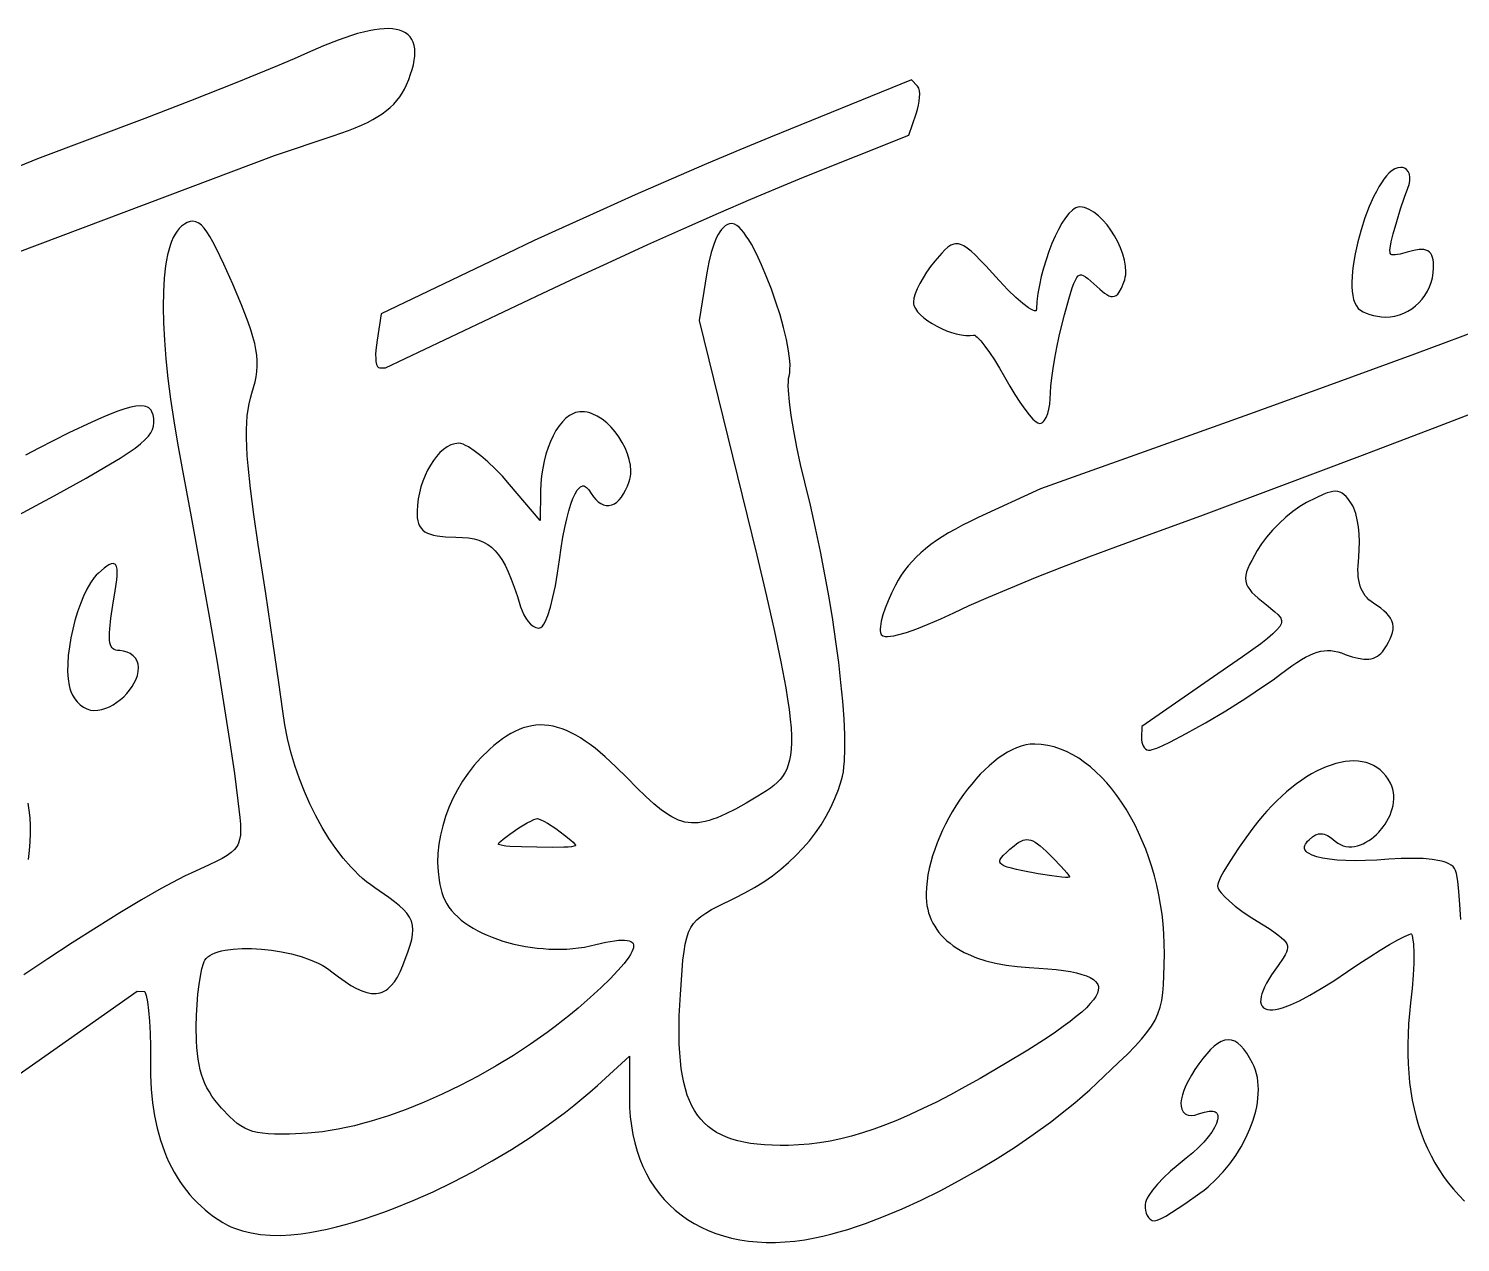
# Model space of a CAD drawing. Extents: x -592 to 638, y 287 to 852.
# Drawn here: x -154.2 to -86.5, y 501 to 558.4 of the extents above; entities that cross this region are included whole.
import ezdxf

# ---------------------------------------------------------------- set-up
doc = ezdxf.new("R2010")
doc.units = 0
doc.layers.add('COUCHE_1', color=18, linetype='CONTINUOUS')

msp = doc.modelspace()

# ---------------------------------------------------------------- linework, layer by layer
at = {"layer": 'COUCHE_1'}
for points in [[(-162.87, 544.73), (-142.614, 552.356), (-139.833, 553.28), (-139.116, 553.534), (-138.794, 553.662), (-138.495, 553.79), (-138.219, 553.92), (-137.964, 554.053), (-137.729, 554.19), (-137.513, 554.33), (-137.315, 554.476), (-137.135, 554.627), (-136.971, 554.784), (-136.824, 554.949), (-136.691, 555.121), (-136.572, 555.301), (-136.466, 555.49), (-136.373, 555.687), (-136.266, 555.946), (-136.176, 556.192), (-136.102, 556.425), (-136.044, 556.645), (-136.003, 556.852), (-135.979, 557.047), (-135.971, 557.23), (-135.98, 557.401), (-136.007, 557.56), (-136.052, 557.706), (-136.116, 557.839), (-136.198, 557.958), (-136.298, 558.062), (-136.415, 558.149), (-136.548, 558.221), (-136.696, 558.276), (-136.859, 558.316), (-137.036, 558.34), (-137.227, 558.35), (-137.432, 558.346), (-137.653, 558.327), (-137.887, 558.295), (-138.137, 558.248), (-138.401, 558.188), (-138.68, 558.114), (-138.975, 558.025), (-139.607, 557.808), (-140.299, 557.534), (-141.05, 557.206), (-141.683, 556.925), (-142.473, 556.588), (-144.399, 555.796), (-146.576, 554.931), (-148.75, 554.097), (-153.815, 552.192), (-155.947, 551.328)], [(-155.006, 508.693), (-153.898, 509.463), (-149.111, 512.834), (-148.757, 512.828), (-148.74, 512.806), (-148.71, 512.738), (-148.678, 512.634), (-148.615, 512.33), (-148.562, 511.924), (-148.521, 511.428), (-148.493, 510.86), (-148.479, 510.231), (-148.482, 509.556), (-148.478, 508.867), (-148.444, 508.202), (-148.379, 507.562), (-148.283, 506.948), (-148.158, 506.361), (-148.083, 506.077), (-148.002, 505.799), (-147.913, 505.529), (-147.816, 505.266), (-147.712, 505.01), (-147.601, 504.76), (-147.482, 504.518), (-147.356, 504.283), (-147.222, 504.055), (-147.081, 503.835), (-146.933, 503.621), (-146.778, 503.416), (-146.615, 503.218), (-146.445, 503.027), (-146.268, 502.844), (-146.084, 502.669), (-145.893, 502.501), (-145.694, 502.342), (-145.489, 502.19), (-145.276, 502.047), (-145.057, 501.911), (-144.83, 501.783), (-144.67, 501.704), (-144.497, 501.631), (-144.315, 501.565), (-144.122, 501.506), (-143.714, 501.41), (-143.276, 501.342), (-142.814, 501.303), (-142.335, 501.294), (-141.845, 501.316), (-141.349, 501.368), (-140.946, 501.43), (-140.535, 501.505), (-140.114, 501.594), (-139.685, 501.697), (-139.249, 501.812), (-138.807, 501.939), (-138.358, 502.078), (-137.904, 502.229), (-137.445, 502.392), (-136.983, 502.565), (-136.05, 502.942), (-135.111, 503.359), (-134.171, 503.812), (-133.237, 504.298), (-132.314, 504.814), (-131.407, 505.358), (-130.524, 505.926), (-129.67, 506.516), (-129.255, 506.818), (-128.849, 507.124), (-128.454, 507.435), (-128.07, 507.748), (-127.697, 508.065), (-127.337, 508.385), (-125.82, 509.761), (-125.825, 507.797), (-125.816, 507.345), (-125.786, 506.905), (-125.736, 506.478), (-125.665, 506.064), (-125.575, 505.664), (-125.465, 505.278), (-125.336, 504.906), (-125.189, 504.549), (-125.023, 504.207), (-124.839, 503.88), (-124.638, 503.569), (-124.42, 503.274), (-124.184, 502.995), (-123.933, 502.732), (-123.665, 502.487), (-123.382, 502.259), (-123.083, 502.048), (-122.77, 501.855), (-122.442, 501.68), (-122.1, 501.523), (-121.745, 501.385), (-121.377, 501.267), (-120.996, 501.167), (-120.603, 501.086), (-120.198, 501.026), (-119.781, 500.985), (-119.353, 500.965), (-118.914, 500.965), (-118.465, 500.985), (-118.006, 501.027), (-117.538, 501.09), (-117.06, 501.174), (-116.685, 501.255), (-116.299, 501.349), (-115.903, 501.456), (-115.499, 501.577), (-115.086, 501.71), (-114.666, 501.856), (-113.807, 502.182), (-112.927, 502.552), (-112.033, 502.961), (-111.131, 503.407), (-110.228, 503.886), (-109.331, 504.395), (-108.444, 504.929), (-107.575, 505.486), (-106.731, 506.062), (-105.917, 506.654), (-105.14, 507.257), (-104.767, 507.563), (-104.406, 507.87), (-104.057, 508.178), (-103.722, 508.487), (-102.694, 509.462), (-102.277, 509.869), (-101.918, 510.236), (-101.612, 510.571), (-101.355, 510.883), (-101.143, 511.181), (-100.97, 511.475), (-100.834, 511.771), (-100.731, 512.078), (-100.655, 512.403), (-100.603, 512.755), (-100.569, 513.142), (-100.549, 513.572), (-100.529, 514.601), (-100.532, 515.077), (-100.552, 515.55), (-100.588, 516.02), (-100.64, 516.486), (-100.707, 516.946), (-100.79, 517.401), (-100.887, 517.848), (-100.998, 518.288), (-101.123, 518.72), (-101.261, 519.143), (-101.411, 519.555), (-101.574, 519.957), (-101.748, 520.347), (-101.934, 520.726), (-102.13, 521.091), (-102.336, 521.442), (-102.553, 521.778), (-102.778, 522.1), (-103.012, 522.405), (-103.255, 522.693), (-103.506, 522.963), (-103.764, 523.215), (-104.03, 523.447), (-104.302, 523.659), (-104.58, 523.85), (-104.864, 524.019), (-105.153, 524.166), (-105.448, 524.288), (-105.746, 524.386), (-106.048, 524.459), (-106.354, 524.505), (-106.663, 524.524), (-106.872, 524.515), (-107.085, 524.483), (-107.3, 524.427), (-107.516, 524.35), (-107.733, 524.254), (-107.951, 524.137), (-108.169, 524.003), (-108.386, 523.852), (-108.601, 523.684), (-108.815, 523.502), (-109.027, 523.305), (-109.235, 523.094), (-109.441, 522.871), (-109.641, 522.636), (-109.837, 522.391), (-110.028, 522.136), (-110.212, 521.871), (-110.39, 521.599), (-110.56, 521.32), (-110.722, 521.035), (-110.876, 520.744), (-111.02, 520.449), (-111.154, 520.151), (-111.277, 519.85), (-111.389, 519.547), (-111.489, 519.243), (-111.576, 518.94), (-111.65, 518.638), (-111.71, 518.337), (-111.754, 518.039), (-111.784, 517.745), (-111.797, 517.455), (-111.794, 517.266), (-111.781, 517.08), (-111.757, 516.899), (-111.722, 516.723), (-111.677, 516.55), (-111.621, 516.383), (-111.555, 516.22), (-111.478, 516.062), (-111.392, 515.909), (-111.295, 515.761), (-111.188, 515.618), (-111.072, 515.481), (-110.946, 515.349), (-110.811, 515.223), (-110.667, 515.103), (-110.514, 514.988), (-110.351, 514.878), (-110.18, 514.775), (-110, 514.677), (-109.811, 514.585), (-109.41, 514.42), (-108.976, 514.278), (-108.509, 514.161), (-108.012, 514.068), (-107.484, 514.002), (-106.928, 513.961), (-106.469, 513.935), (-106.045, 513.903), (-105.654, 513.864), (-105.298, 513.818), (-104.975, 513.765), (-104.687, 513.704), (-104.434, 513.637), (-104.216, 513.562), (-104.035, 513.481), (-103.889, 513.393), (-103.779, 513.301), (-103.702, 513.204), (-103.677, 513.158), (-103.659, 513.108), (-103.647, 513.056), (-103.643, 513.005), (-103.655, 512.882), (-103.698, 512.748), (-103.775, 512.597), (-103.887, 512.432), (-104.035, 512.254), (-104.219, 512.061), (-104.439, 511.856), (-104.695, 511.638), (-104.987, 511.408), (-105.315, 511.164), (-105.679, 510.907), (-106.078, 510.637), (-106.988, 510.055), (-108.042, 509.417), (-109.242, 508.72), (-109.961, 508.317), (-110.65, 507.944), (-111.311, 507.601), (-111.945, 507.288), (-112.556, 507.004), (-113.144, 506.748), (-113.713, 506.519), (-114.264, 506.316), (-114.8, 506.139), (-115.322, 505.986), (-115.833, 505.858), (-116.335, 505.753), (-116.831, 505.67), (-117.322, 505.609), (-117.811, 505.569), (-118.3, 505.549), (-118.698, 505.546), (-119.077, 505.554), (-119.438, 505.573), (-119.782, 505.603), (-120.107, 505.646), (-120.415, 505.7), (-120.706, 505.767), (-120.979, 505.846), (-121.236, 505.939), (-121.477, 506.045), (-121.702, 506.165), (-121.912, 506.298), (-122.107, 506.446), (-122.287, 506.609), (-122.454, 506.788), (-122.607, 506.982), (-122.747, 507.194), (-122.874, 507.422), (-122.988, 507.668), (-123.09, 507.932), (-123.179, 508.216), (-123.257, 508.518), (-123.323, 508.84), (-123.377, 509.181), (-123.419, 509.543), (-123.451, 509.926), (-123.471, 510.33), (-123.481, 510.755), (-123.481, 511.202), (-123.47, 511.67), (-123.419, 512.677), (-123.337, 513.835), (-123.294, 514.306), (-123.246, 514.714), (-123.189, 515.066), (-123.118, 515.367), (-123.031, 515.624), (-122.925, 515.847), (-122.864, 515.946), (-122.797, 516.038), (-122.639, 516.214), (-122.448, 516.378), (-122.219, 516.537), (-121.946, 516.697), (-121.627, 516.866), (-120.833, 517.253), (-120.363, 517.491), (-119.91, 517.746), (-119.478, 518.016), (-119.066, 518.302), (-118.674, 518.603), (-118.302, 518.919), (-117.952, 519.25), (-117.623, 519.595), (-117.316, 519.953), (-117.031, 520.326), (-116.767, 520.711), (-116.527, 521.11), (-116.309, 521.521), (-116.114, 521.944), (-115.943, 522.38), (-115.795, 522.827), (-115.749, 523.009), (-115.711, 523.218), (-115.682, 523.451), (-115.66, 523.71), (-115.638, 524.296), (-115.644, 524.97), (-115.678, 525.724), (-115.737, 526.55), (-115.822, 527.438), (-115.93, 528.382), (-116.061, 529.372), (-116.214, 530.401), (-116.388, 531.459), (-116.582, 532.538), (-116.794, 533.631), (-117.024, 534.728), (-117.27, 535.82), (-117.531, 536.9), (-117.731, 537.738), (-117.907, 538.558), (-118.055, 539.34), (-118.172, 540.062), (-118.256, 540.704), (-118.304, 541.245), (-118.313, 541.469), (-118.312, 541.659), (-118.3, 541.81), (-118.279, 541.926), (-118.249, 542.072), (-118.234, 542.245), (-118.232, 542.438), (-118.243, 542.649), (-118.267, 542.878), (-118.301, 543.122), (-118.401, 543.648), (-118.537, 544.216), (-118.705, 544.812), (-118.898, 545.421), (-119.111, 546.029), (-119.34, 546.621), (-119.578, 547.183), (-119.821, 547.7), (-120.062, 548.157), (-120.182, 548.361), (-120.3, 548.543), (-120.415, 548.705), (-120.529, 548.844), (-120.64, 548.958), (-120.752, 549.046), (-120.866, 549.107), (-120.982, 549.13), (-121.092, 549.119), (-121.195, 549.084), (-121.292, 549.027), (-121.383, 548.952), (-121.469, 548.858), (-121.551, 548.748), (-121.629, 548.622), (-121.703, 548.48), (-121.774, 548.322), (-121.842, 548.148), (-121.966, 547.759), (-122.075, 547.312), (-122.168, 546.812), (-122.53, 544.545), (-120.954, 538.143), (-119.808, 533.448), (-119.352, 531.523), (-118.973, 529.852), (-118.668, 528.413), (-118.436, 527.187), (-118.347, 526.648), (-118.275, 526.153), (-118.222, 525.702), (-118.185, 525.291), (-118.166, 524.919), (-118.163, 524.581), (-118.177, 524.277), (-118.207, 524.003), (-118.253, 523.758), (-118.314, 523.537), (-118.389, 523.338), (-118.48, 523.158), (-118.585, 522.995), (-118.705, 522.843), (-118.841, 522.702), (-118.992, 522.568), (-119.159, 522.439), (-119.341, 522.312), (-119.754, 522.055), (-120.311, 521.73), (-120.815, 521.451), (-121.27, 521.22), (-121.685, 521.038), (-121.877, 520.966), (-122.062, 520.907), (-122.24, 520.86), (-122.411, 520.825), (-122.576, 520.803), (-122.737, 520.793), (-122.894, 520.796), (-123.048, 520.811), (-123.201, 520.839), (-123.353, 520.88), (-123.506, 520.933), (-123.661, 521), (-123.818, 521.081), (-123.979, 521.176), (-124.143, 521.285), (-124.312, 521.407), (-124.669, 521.698), (-125.054, 522.047), (-125.474, 522.455), (-125.935, 522.925), (-126.466, 523.455), (-126.972, 523.922), (-127.455, 524.325), (-127.69, 524.504), (-127.919, 524.666), (-128.145, 524.813), (-128.367, 524.945), (-128.585, 525.06), (-128.801, 525.16), (-129.013, 525.244), (-129.224, 525.313), (-129.432, 525.365), (-129.638, 525.402), (-129.843, 525.423), (-130.046, 525.427), (-130.248, 525.416), (-130.448, 525.389), (-130.648, 525.346), (-130.847, 525.288), (-131.045, 525.213), (-131.242, 525.124), (-131.44, 525.019), (-131.637, 524.9), (-131.836, 524.765), (-132.035, 524.615), (-132.235, 524.451), (-132.438, 524.272), (-132.849, 523.87), (-133.162, 523.522), (-133.452, 523.154), (-133.718, 522.767), (-133.958, 522.366), (-134.173, 521.952), (-134.362, 521.528), (-134.523, 521.097), (-134.656, 520.661), (-134.761, 520.222), (-134.836, 519.785), (-134.882, 519.35), (-134.896, 518.921), (-134.879, 518.499), (-134.83, 518.09), (-134.793, 517.889), (-134.747, 517.692), (-134.693, 517.499), (-134.629, 517.31), (-134.557, 517.137), (-134.467, 516.969), (-134.36, 516.806), (-134.237, 516.648), (-134.099, 516.495), (-133.947, 516.348), (-133.782, 516.206), (-133.604, 516.071), (-133.414, 515.941), (-133.213, 515.818), (-133.002, 515.7), (-132.781, 515.589), (-132.551, 515.485), (-132.313, 515.387), (-132.067, 515.297), (-131.813, 515.213), (-131.291, 515.07), (-130.749, 514.957), (-130.194, 514.877), (-129.913, 514.851), (-129.631, 514.833), (-129.348, 514.824), (-129.066, 514.825), (-128.785, 514.835), (-128.505, 514.856), (-128.228, 514.886), (-127.954, 514.927), (-127.683, 514.979), (-127.42, 515.041), (-126.936, 515.154), (-126.526, 515.225), (-126.35, 515.245), (-126.193, 515.254), (-126.055, 515.253), (-125.937, 515.242), (-125.839, 515.223), (-125.762, 515.196), (-125.706, 515.164), (-125.668, 515.128), (-125.643, 515.088), (-125.63, 515.038), (-125.627, 514.975), (-125.639, 514.897), (-125.668, 514.805), (-125.714, 514.698), (-125.778, 514.579), (-125.86, 514.449), (-126.081, 514.153), (-126.372, 513.814), (-126.736, 513.432), (-127.171, 513.009), (-127.678, 512.545), (-128.256, 512.04), (-128.608, 511.744), (-128.97, 511.453), (-129.341, 511.166), (-129.72, 510.884), (-130.502, 510.334), (-131.309, 509.806), (-132.136, 509.304), (-132.978, 508.829), (-133.83, 508.384), (-134.686, 507.971), (-135.54, 507.593), (-136.388, 507.252), (-137.224, 506.951), (-137.635, 506.816), (-138.041, 506.692), (-138.442, 506.579), (-138.836, 506.478), (-139.224, 506.389), (-139.603, 506.311), (-139.974, 506.246), (-140.336, 506.194), (-140.687, 506.155), (-141.029, 506.129), (-141.904, 506.088), (-142.275, 506.08), (-142.608, 506.083), (-142.907, 506.096), (-143.174, 506.122), (-143.415, 506.161), (-143.633, 506.214), (-143.833, 506.283), (-144.019, 506.367), (-144.197, 506.47), (-144.372, 506.592), (-144.546, 506.735), (-144.724, 506.9), (-145.111, 507.306), (-145.278, 507.498), (-145.431, 507.69), (-145.569, 507.881), (-145.693, 508.074), (-145.804, 508.271), (-145.902, 508.473), (-145.989, 508.682), (-146.064, 508.9), (-146.128, 509.128), (-146.181, 509.369), (-146.225, 509.625), (-146.259, 509.896), (-146.285, 510.185), (-146.301, 510.493), (-146.31, 511.174), (-146.298, 511.698), (-146.271, 512.211), (-146.231, 512.701), (-146.178, 513.153), (-146.117, 513.556), (-146.048, 513.893), (-145.973, 514.153), (-145.937, 514.244), (-145.902, 514.309), (-145.841, 514.387), (-145.763, 514.46), (-145.666, 514.529), (-145.552, 514.592), (-145.421, 514.648), (-145.274, 514.699), (-145.114, 514.743), (-144.941, 514.779), (-144.559, 514.833), (-144.141, 514.859), (-143.694, 514.858), (-143.229, 514.831), (-142.754, 514.778), (-142.278, 514.701), (-141.809, 514.599), (-141.358, 514.474), (-140.931, 514.326), (-140.731, 514.245), (-140.54, 514.158), (-140.361, 514.066), (-140.193, 513.97), (-140.038, 513.869), (-139.896, 513.762), (-139.577, 513.512), (-139.276, 513.295), (-138.994, 513.112), (-138.729, 512.964), (-138.48, 512.85), (-138.245, 512.773), (-138.024, 512.731), (-137.915, 512.725), (-137.81, 512.728), (-137.709, 512.741), (-137.61, 512.764), (-137.514, 512.796), (-137.422, 512.839), (-137.334, 512.891), (-137.247, 512.954), (-137.088, 513.103), (-136.94, 513.288), (-136.802, 513.508), (-136.671, 513.762), (-136.547, 514.051), (-136.289, 514.728), (-136.193, 515.017), (-136.123, 515.279), (-136.08, 515.519), (-136.066, 515.742), (-136.083, 515.952), (-136.136, 516.151), (-136.223, 516.34), (-136.346, 516.522), (-136.505, 516.701), (-136.699, 516.883), (-136.931, 517.072), (-137.202, 517.273), (-137.866, 517.728), (-138.062, 517.865), (-138.254, 518.013), (-138.445, 518.173), (-138.633, 518.343), (-138.82, 518.525), (-139.003, 518.716), (-139.363, 519.131), (-139.711, 519.581), (-140.044, 520.066), (-140.361, 520.582), (-140.661, 521.125), (-140.941, 521.692), (-141.2, 522.281), (-141.436, 522.887), (-141.648, 523.509), (-141.834, 524.142), (-141.993, 524.784), (-142.122, 525.431), (-142.221, 526.082), (-142.406, 527.442), (-142.686, 529.38), (-143.024, 531.638), (-143.381, 533.956), (-143.593, 535.38), (-143.754, 536.614), (-143.863, 537.68), (-143.899, 538.155), (-143.923, 538.594), (-143.934, 539.001), (-143.934, 539.376), (-143.921, 539.724), (-143.897, 540.045), (-143.86, 540.342), (-143.813, 540.618), (-143.754, 540.875), (-143.683, 541.118), (-143.601, 541.385), (-143.533, 541.644), (-143.482, 541.895), (-143.446, 542.144), (-143.429, 542.394), (-143.43, 542.648), (-143.45, 542.909), (-143.489, 543.183), (-143.549, 543.471), (-143.63, 543.779), (-143.731, 544.11), (-143.855, 544.47), (-144.172, 545.285), (-144.585, 546.261), (-145.011, 547.222), (-145.368, 547.972), (-145.525, 548.274), (-145.671, 548.53), (-145.809, 548.744), (-145.939, 548.917), (-146.068, 549.053), (-146.197, 549.152), (-146.33, 549.216), (-146.468, 549.24), (-146.605, 549.225), (-146.739, 549.177), (-146.87, 549.102), (-147.005, 549.004), (-147.116, 548.9), (-147.219, 548.776), (-147.314, 548.633), (-147.4, 548.472), (-147.478, 548.293), (-147.549, 548.096), (-147.613, 547.881), (-147.67, 547.649), (-147.719, 547.401), (-147.762, 547.134), (-147.827, 546.554), (-147.865, 545.909), (-147.875, 545.203), (-147.859, 544.437), (-147.816, 543.615), (-147.747, 542.739), (-147.65, 541.811), (-147.527, 540.835), (-147.378, 539.812), (-147.201, 538.745), (-146.998, 537.638), (-146.549, 535.261), (-146.119, 532.917), (-145.716, 530.647), (-145.346, 528.492), (-145.017, 526.493), (-144.735, 524.692), (-144.507, 523.13), (-144.341, 521.848), (-144.252, 521.06), (-144.227, 520.74), (-144.217, 520.462), (-144.227, 520.223), (-144.259, 520.018), (-144.315, 519.838), (-144.352, 519.759), (-144.395, 519.685), (-144.509, 519.538), (-144.658, 519.398), (-144.849, 519.26), (-145.086, 519.118), (-145.371, 518.969), (-145.707, 518.807), (-146.547, 518.428), (-146.836, 518.293), (-147.172, 518.123), (-147.965, 517.694), (-148.895, 517.161), (-149.93, 516.542), (-151.036, 515.858), (-152.183, 515.128), (-153.337, 514.371), (-154.466, 513.609)], [(-85.068, 544.308), (-88.698, 542.967), (-92.672, 541.514), (-96.507, 540.122), (-99.724, 538.968), (-106.39, 536.597), (-109.33, 535.236), (-109.713, 535.054), (-110.074, 534.873), (-110.413, 534.692), (-110.733, 534.51), (-111.032, 534.327), (-111.313, 534.142), (-111.576, 533.954), (-111.821, 533.763), (-112.05, 533.567), (-112.263, 533.368), (-112.46, 533.162), (-112.644, 532.951), (-112.813, 532.734), (-112.969, 532.51), (-113.113, 532.278), (-113.246, 532.038), (-113.43, 531.665), (-113.592, 531.299), (-113.728, 530.951), (-113.837, 530.627), (-113.916, 530.337), (-113.96, 530.09), (-113.969, 529.98), (-113.968, 529.883), (-113.954, 529.795), (-113.92, 529.709), (-113.842, 529.643), (-113.738, 529.614), (-113.62, 529.609), (-113.484, 529.621), (-113.326, 529.647), (-113.146, 529.687), (-112.73, 529.807), (-112.242, 529.975), (-111.697, 530.189), (-111.108, 530.442), (-110.489, 530.731), (-109.757, 531.071), (-108.844, 531.471), (-107.785, 531.916), (-106.617, 532.392), (-105.376, 532.884), (-104.099, 533.377), (-102.823, 533.857), (-101.584, 534.31), (-98.676, 535.369), (-95.094, 536.699), (-91.291, 538.13), (-87.723, 539.493), (-79.727, 542.572)], [(-154.933, 535.232), (-153.026, 536.265), (-151.52, 537.1), (-150.369, 537.767), (-149.911, 538.047), (-149.526, 538.297), (-149.205, 538.521), (-148.944, 538.723), (-148.736, 538.907), (-148.575, 539.079), (-148.457, 539.243), (-148.378, 539.403), (-148.333, 539.561), (-148.318, 539.717), (-148.324, 539.915), (-148.352, 540.089), (-148.406, 540.237), (-148.448, 540.306), (-148.498, 540.365), (-148.556, 540.415), (-148.623, 540.456), (-148.698, 540.486), (-148.781, 540.508), (-148.96, 540.523), (-149.17, 540.504), (-149.413, 540.455), (-149.693, 540.375), (-150.014, 540.264), (-150.378, 540.122), (-150.789, 539.948), (-151.25, 539.742), (-152.33, 539.233), (-153.075, 538.867), (-153.762, 538.518), (-154.394, 538.185)], [(-86.517, 516.235), (-86.552, 516.937), (-86.599, 517.547), (-86.656, 518.044), (-86.723, 518.411), (-86.763, 518.546), (-86.809, 518.647), (-86.877, 518.731), (-86.966, 518.802), (-87.073, 518.864), (-87.198, 518.918), (-87.34, 518.965), (-87.501, 519.006), (-87.867, 519.068), (-88.299, 519.107), (-88.788, 519.121), (-89.33, 519.111), (-89.918, 519.075), (-90.485, 519.037), (-91.014, 519.015), (-91.505, 519.009), (-91.955, 519.018), (-92.363, 519.042), (-92.727, 519.08), (-93.047, 519.132), (-93.318, 519.197), (-93.539, 519.273), (-93.71, 519.36), (-93.772, 519.403), (-93.822, 519.448), (-93.859, 519.493), (-93.884, 519.537), (-93.898, 519.58), (-93.903, 519.625), (-93.899, 519.674), (-93.883, 519.729), (-93.854, 519.79), (-93.812, 519.856), (-93.755, 519.928), (-93.683, 520.003), (-93.528, 520.136), (-93.382, 520.227), (-93.316, 520.255), (-93.249, 520.275), (-93.183, 520.285), (-93.116, 520.286), (-93.048, 520.278), (-92.976, 520.261), (-92.9, 520.233), (-92.822, 520.196), (-92.645, 520.086), (-92.446, 519.929), (-92.332, 519.843), (-92.207, 519.772), (-92.077, 519.72), (-91.944, 519.687), (-91.808, 519.67), (-91.671, 519.67), (-91.534, 519.686), (-91.397, 519.715), (-91.261, 519.758), (-91.127, 519.814), (-90.995, 519.881), (-90.866, 519.959), (-90.741, 520.047), (-90.619, 520.144), (-90.502, 520.25), (-90.389, 520.364), (-90.184, 520.609), (-90.09, 520.743), (-90.005, 520.881), (-89.928, 521.023), (-89.86, 521.169), (-89.801, 521.318), (-89.754, 521.47), (-89.717, 521.623), (-89.692, 521.777), (-89.681, 521.932), (-89.682, 522.086), (-89.698, 522.239), (-89.73, 522.39), (-89.778, 522.539), (-89.842, 522.682), (-89.946, 522.864), (-90.063, 523.029), (-90.192, 523.175), (-90.332, 523.305), (-90.483, 523.417), (-90.644, 523.511), (-90.814, 523.588), (-90.992, 523.647), (-91.179, 523.689), (-91.372, 523.715), (-91.571, 523.724), (-91.776, 523.717), (-91.987, 523.694), (-92.202, 523.655), (-92.421, 523.601), (-92.644, 523.532), (-92.871, 523.448), (-93.1, 523.35), (-93.332, 523.237), (-93.566, 523.11), (-93.801, 522.969), (-94.037, 522.815), (-94.274, 522.646), (-94.51, 522.464), (-94.747, 522.269), (-94.982, 522.061), (-95.216, 521.84), (-95.447, 521.606), (-95.677, 521.359), (-95.903, 521.1), (-96.126, 520.829), (-96.345, 520.546), (-96.677, 520.094), (-96.986, 519.654), (-97.267, 519.237), (-97.513, 518.853), (-97.717, 518.512), (-97.873, 518.225), (-97.974, 518.001), (-98.004, 517.908), (-98.017, 517.826), (-98.004, 517.744), (-97.969, 517.663), (-97.918, 517.58), (-97.851, 517.492), (-97.677, 517.302), (-97.449, 517.091), (-97.175, 516.864), (-96.861, 516.628), (-96.515, 516.388), (-96.146, 516.152), (-95.577, 515.797), (-95.35, 515.646), (-95.159, 515.51), (-95.004, 515.386), (-94.884, 515.273), (-94.797, 515.17), (-94.741, 515.075), (-94.712, 514.985), (-94.705, 514.895), (-94.72, 514.795), (-94.759, 514.682), (-94.822, 514.554), (-94.908, 514.409), (-95.152, 514.057), (-95.461, 513.608), (-95.697, 513.213), (-95.789, 513.035), (-95.862, 512.871), (-95.918, 512.72), (-95.956, 512.582), (-95.976, 512.454), (-95.977, 512.337), (-95.957, 512.229), (-95.912, 512.134), (-95.843, 512.056), (-95.754, 512.001), (-95.651, 511.967), (-95.535, 511.952), (-95.408, 511.955), (-95.268, 511.973), (-95.115, 512.006), (-94.947, 512.054), (-94.573, 512.194), (-94.141, 512.392), (-93.654, 512.648), (-93.112, 512.963), (-92.517, 513.337), (-91.87, 513.769), (-91.331, 514.132), (-90.812, 514.47), (-90.324, 514.776), (-89.88, 515.042), (-89.493, 515.261), (-89.177, 515.425), (-88.946, 515.526), (-88.874, 515.549), (-88.854, 515.552), (-88.842, 515.536), (-88.817, 515.471), (-88.792, 515.369), (-88.753, 515.067), (-88.736, 514.661), (-88.74, 514.166), (-88.766, 513.598), (-88.814, 512.97), (-88.885, 512.296), (-88.939, 511.79), (-88.98, 511.293), (-89.006, 510.807), (-89.019, 510.33), (-89.018, 509.864), (-89.003, 509.408), (-88.974, 508.962), (-88.931, 508.526), (-88.874, 508.1), (-88.804, 507.684), (-88.719, 507.278), (-88.621, 506.882), (-88.508, 506.497), (-88.381, 506.121), (-88.241, 505.756), (-88.086, 505.4), (-87.917, 505.055), (-87.735, 504.72), (-87.538, 504.394), (-87.327, 504.079), (-87.102, 503.774), (-86.863, 503.48), (-86.61, 503.195), (-86.343, 502.92)], [(-154.247, 519.069), (-154.197, 519.493), (-154.164, 519.902), (-154.15, 520.297), (-154.152, 520.678), (-154.172, 521.044), (-154.208, 521.394), (-154.26, 521.729)]]:
    msp.add_lwpolyline(points, dxfattribs=at)
for points in [[(-137.565, 544.863), (-137.762, 543.622), (-137.795, 543.38), (-137.817, 543.152), (-137.828, 542.945), (-137.827, 542.762), (-137.814, 542.606), (-137.788, 542.477), (-137.74, 542.378), (-137.688, 542.331), (-137.63, 542.314), (-137.356, 542.31), (-129.928, 545.838), (-128.34, 546.585), (-126.664, 547.359), (-124.95, 548.139), (-123.249, 548.901), (-121.612, 549.622), (-120.089, 550.282), (-118.731, 550.856), (-117.589, 551.323), (-112.61, 553.308), (-112.269, 554.321), (-112.208, 554.525), (-112.16, 554.727), (-112.125, 554.921), (-112.106, 555.102), (-112.101, 555.267), (-112.113, 555.412), (-112.145, 555.537), (-112.2, 555.629), (-112.495, 555.934), (-119.161, 553.219), (-120.608, 552.621), (-122.19, 551.951), (-123.855, 551.234), (-125.552, 550.49), (-127.231, 549.743), (-128.84, 549.015), (-130.328, 548.328), (-131.643, 547.707)], [(-89.491, 551.774), (-89.629, 551.721), (-89.762, 551.639), (-89.892, 551.529), (-90.019, 551.396), (-90.144, 551.241), (-90.266, 551.065), (-90.387, 550.87), (-90.505, 550.658), (-90.621, 550.429), (-90.84, 549.935), (-91.043, 549.4), (-91.225, 548.839), (-91.381, 548.266), (-91.507, 547.696), (-91.599, 547.144), (-91.631, 546.878), (-91.652, 546.622), (-91.663, 546.378), (-91.662, 546.146), (-91.648, 545.93), (-91.622, 545.729), (-91.582, 545.546), (-91.526, 545.382), (-91.452, 545.238), (-91.359, 545.118), (-91.257, 545.033), (-91.13, 544.958), (-90.982, 544.892), (-90.817, 544.835), (-90.64, 544.787), (-90.454, 544.75), (-90.265, 544.725), (-90.075, 544.715), (-89.851, 544.724), (-89.631, 544.757), (-89.417, 544.813), (-89.211, 544.891), (-89.015, 544.99), (-88.828, 545.107), (-88.653, 545.242), (-88.491, 545.393), (-88.343, 545.559), (-88.211, 545.739), (-88.094, 545.932), (-87.995, 546.136), (-87.915, 546.35), (-87.855, 546.572), (-87.817, 546.802), (-87.801, 547.038), (-87.81, 547.308), (-87.826, 547.426), (-87.851, 547.532), (-87.887, 547.628), (-87.936, 547.712), (-87.999, 547.783), (-88.075, 547.839), (-88.163, 547.878), (-88.26, 547.901), (-88.365, 547.911), (-88.482, 547.907), (-88.74, 547.866), (-89.048, 547.785), (-89.381, 547.694), (-89.512, 547.666), (-89.621, 547.651), (-89.706, 547.648), (-89.767, 547.657), (-89.805, 547.672), (-89.828, 547.693), (-89.847, 547.727), (-89.86, 547.783), (-89.864, 547.865), (-89.856, 547.972), (-89.803, 548.264), (-89.707, 548.65), (-89.542, 549.229), (-89.357, 549.83), (-89.174, 550.379), (-89.015, 550.809), (-88.956, 550.986), (-88.924, 551.158), (-88.92, 551.319), (-88.944, 551.466), (-88.999, 551.595), (-89.085, 551.695), (-89.144, 551.737), (-89.207, 551.766), (-89.276, 551.784), (-89.352, 551.791)], [(-112.091, 546.306), (-112.215, 546.053), (-112.311, 545.818), (-112.374, 545.606), (-112.399, 545.424), (-112.393, 545.343), (-112.374, 545.261), (-112.306, 545.111), (-112.2, 544.962), (-112.064, 544.815), (-111.902, 544.672), (-111.717, 544.535), (-111.514, 544.403), (-111.297, 544.28), (-111.07, 544.167), (-110.837, 544.068), (-110.602, 543.983), (-110.369, 543.915), (-110.142, 543.867), (-109.924, 543.84), (-109.719, 543.839), (-109.549, 543.864), (-109.53, 543.864), (-109.5, 543.851), (-109.447, 543.816), (-109.381, 543.76), (-109.213, 543.586), (-109.017, 543.345), (-108.8, 543.044), (-108.567, 542.695), (-108.327, 542.304), (-108.085, 541.88), (-107.841, 541.45), (-107.597, 541.048), (-107.36, 540.683), (-107.135, 540.362), (-106.93, 540.096), (-106.748, 539.89), (-106.593, 539.753), (-106.516, 539.707), (-106.436, 539.687), (-106.36, 539.698), (-106.295, 539.73), (-106.241, 539.776), (-106.192, 539.834), (-106.114, 539.972), (-106.048, 540.149), (-105.994, 540.357), (-105.952, 540.593), (-105.924, 540.853), (-105.911, 541.127), (-105.894, 541.445), (-105.853, 541.833), (-105.791, 542.278), (-105.71, 542.766), (-105.613, 543.28), (-105.504, 543.805), (-105.384, 544.325), (-105.256, 544.825), (-105.054, 545.553), (-104.885, 546.097), (-104.809, 546.301), (-104.737, 546.462), (-104.668, 546.581), (-104.605, 546.659), (-104.55, 546.699), (-104.5, 546.714), (-104.442, 546.709), (-104.364, 546.681), (-104.267, 546.623), (-104.154, 546.538), (-103.871, 546.287), (-103.589, 546.03), (-103.359, 545.844), (-103.257, 545.775), (-103.162, 545.724), (-103.069, 545.692), (-102.976, 545.681), (-102.885, 545.698), (-102.803, 545.74), (-102.732, 545.803), (-102.67, 545.883), (-102.559, 546.085), (-102.441, 546.359), (-102.403, 546.471), (-102.376, 546.592), (-102.36, 546.717), (-102.354, 546.848), (-102.369, 547.117), (-102.419, 547.4), (-102.499, 547.689), (-102.605, 547.981), (-102.736, 548.27), (-102.888, 548.551), (-103.057, 548.82), (-103.242, 549.072), (-103.439, 549.301), (-103.646, 549.502), (-103.858, 549.67), (-103.969, 549.741), (-104.08, 549.801), (-104.191, 549.85), (-104.304, 549.887), (-104.417, 549.91), (-104.533, 549.92), (-104.621, 549.91), (-104.709, 549.88), (-104.795, 549.834), (-104.881, 549.771), (-105.044, 549.611), (-105.208, 549.401), (-105.371, 549.149), (-105.533, 548.858), (-105.691, 548.535), (-105.844, 548.184), (-105.988, 547.813), (-106.122, 547.425), (-106.243, 547.027), (-106.35, 546.625), (-106.439, 546.225), (-106.508, 545.831), (-106.556, 545.449), (-106.578, 545.093), (-106.586, 545.035), (-106.596, 545.014), (-106.603, 545.009), (-106.624, 545.005), (-106.674, 545.012), (-106.75, 545.039), (-106.846, 545.087), (-106.958, 545.157), (-107.23, 545.361), (-107.554, 545.645), (-107.925, 546.007), (-108.339, 546.444), (-108.973, 547.131), (-109.235, 547.405), (-109.465, 547.636), (-109.669, 547.825), (-109.852, 547.973), (-110.02, 548.082), (-110.177, 548.15), (-110.258, 548.171), (-110.336, 548.18), (-110.413, 548.177), (-110.492, 548.163), (-110.633, 548.108), (-110.771, 548.015), (-110.909, 547.893), (-111.054, 547.741), (-111.384, 547.355), (-111.584, 547.102), (-111.771, 546.837), (-111.942, 546.57)], [(-135.596, 536.958), (-135.687, 536.683), (-135.762, 536.401), (-135.819, 536.114), (-135.856, 535.824), (-135.872, 535.534), (-135.87, 535.369), (-135.859, 535.218), (-135.836, 535.079), (-135.8, 534.951), (-135.749, 534.835), (-135.682, 534.731), (-135.597, 534.639), (-135.495, 534.562), (-135.376, 534.498), (-135.242, 534.445), (-135.09, 534.403), (-134.918, 534.37), (-134.519, 534.327), (-134.029, 534.308), (-133.717, 534.296), (-133.434, 534.268), (-133.176, 534.223), (-132.941, 534.158), (-132.727, 534.073), (-132.529, 533.964), (-132.346, 533.83), (-132.174, 533.667), (-132.012, 533.472), (-131.856, 533.244), (-131.706, 532.978), (-131.559, 532.673), (-131.415, 532.326), (-131.27, 531.936), (-131.123, 531.5), (-130.972, 531.014), (-130.903, 530.821), (-130.819, 530.637), (-130.722, 530.47), (-130.616, 530.322), (-130.501, 530.197), (-130.381, 530.099), (-130.257, 530.033), (-130.187, 530.013), (-130.108, 530.004), (-130.017, 530.032), (-129.939, 530.101), (-129.873, 530.193), (-129.809, 530.309), (-129.687, 530.609), (-129.564, 531), (-129.443, 531.471), (-129.329, 532.01), (-129.224, 532.604), (-129.131, 533.24), (-129.054, 533.795), (-128.972, 534.303), (-128.885, 534.765), (-128.794, 535.181), (-128.699, 535.549), (-128.6, 535.869), (-128.499, 536.14), (-128.396, 536.361), (-128.294, 536.529), (-128.193, 536.647), (-128.148, 536.683), (-128.105, 536.708), (-128.065, 536.723), (-128.028, 536.728), (-127.99, 536.726), (-127.95, 536.714), (-127.905, 536.691), (-127.857, 536.657), (-127.805, 536.608), (-127.751, 536.547), (-127.633, 536.374), (-127.531, 536.22), (-127.421, 536.085), (-127.305, 535.976), (-127.183, 535.892), (-127.057, 535.834), (-126.926, 535.804), (-126.794, 535.804), (-126.664, 535.832), (-126.539, 535.888), (-126.42, 535.968), (-126.307, 536.073), (-126.2, 536.201), (-126.1, 536.35), (-126.007, 536.522), (-125.92, 536.716), (-125.84, 536.932), (-125.805, 537.053), (-125.781, 537.179), (-125.767, 537.308), (-125.763, 537.441), (-125.782, 537.707), (-125.835, 537.98), (-125.918, 538.254), (-126.028, 538.525), (-126.164, 538.789), (-126.321, 539.043), (-126.497, 539.284), (-126.691, 539.506), (-126.899, 539.707), (-127.119, 539.882), (-127.349, 540.028), (-127.585, 540.138), (-127.707, 540.18), (-127.83, 540.211), (-127.953, 540.231), (-128.076, 540.239), (-128.176, 540.235), (-128.276, 540.22), (-128.373, 540.194), (-128.471, 540.158), (-128.655, 540.06), (-128.831, 539.926), (-128.998, 539.76), (-129.155, 539.566), (-129.302, 539.344), (-129.438, 539.098), (-129.563, 538.829), (-129.675, 538.539), (-129.773, 538.23), (-129.857, 537.905), (-129.926, 537.565), (-129.978, 537.213), (-130.013, 536.85), (-130.028, 536.48), (-130.051, 535.102), (-131.493, 536.799), (-131.834, 537.184), (-132.181, 537.543), (-132.525, 537.87), (-132.856, 538.156), (-133.166, 538.394), (-133.444, 538.576), (-133.572, 538.645), (-133.69, 538.697), (-133.799, 538.732), (-133.898, 538.745), (-133.994, 538.741), (-134.089, 538.726), (-134.27, 538.67), (-134.448, 538.577), (-134.621, 538.454), (-134.788, 538.303), (-134.947, 538.127), (-135.098, 537.928), (-135.24, 537.709), (-135.371, 537.473), (-135.491, 537.222)], [(-101.601, 525.359), (-101.61, 524.822), (-101.606, 524.717), (-101.592, 524.615), (-101.567, 524.521), (-101.532, 524.436), (-101.487, 524.361), (-101.43, 524.298), (-101.357, 524.252), (-101.275, 524.235), (-101.192, 524.242), (-101.102, 524.263), (-100.883, 524.338), (-100.607, 524.455), (-100.278, 524.611), (-99.494, 525.019), (-98.591, 525.527), (-97.63, 526.098), (-96.675, 526.697), (-95.789, 527.287), (-95.391, 527.568), (-95.034, 527.832), (-94.507, 528.22), (-94.273, 528.379), (-94.053, 528.518), (-93.849, 528.636), (-93.656, 528.734), (-93.475, 528.812), (-93.302, 528.872), (-93.136, 528.914), (-92.975, 528.939), (-92.817, 528.948), (-92.658, 528.941), (-92.497, 528.92), (-92.331, 528.883), (-92.158, 528.832), (-91.974, 528.766), (-91.654, 528.653), (-91.362, 528.578), (-91.1, 528.541), (-90.976, 528.537), (-90.859, 528.544), (-90.748, 528.561), (-90.643, 528.59), (-90.544, 528.629), (-90.452, 528.679), (-90.366, 528.74), (-90.287, 528.812), (-90.215, 528.893), (-90.15, 528.983), (-90.032, 529.168), (-89.933, 529.34), (-89.851, 529.502), (-89.788, 529.655), (-89.743, 529.803), (-89.718, 529.945), (-89.714, 530.083), (-89.733, 530.217), (-89.774, 530.346), (-89.837, 530.47), (-89.921, 530.591), (-90.025, 530.708), (-90.149, 530.824), (-90.294, 530.942), (-90.641, 531.184), (-90.754, 531.264), (-90.855, 531.348), (-90.946, 531.437), (-91.028, 531.534), (-91.101, 531.637), (-91.165, 531.748), (-91.221, 531.866), (-91.268, 531.993), (-91.307, 532.129), (-91.337, 532.275), (-91.359, 532.43), (-91.372, 532.595), (-91.377, 532.77), (-91.373, 532.955), (-91.34, 533.363), (-91.311, 533.716), (-91.304, 534.081), (-91.32, 534.443), (-91.355, 534.794), (-91.409, 535.123), (-91.481, 535.421), (-91.57, 535.678), (-91.623, 535.791), (-91.679, 535.89), (-91.849, 536.131), (-91.934, 536.231), (-92.021, 536.315), (-92.115, 536.382), (-92.216, 536.433), (-92.325, 536.463), (-92.441, 536.474), (-92.564, 536.466), (-92.696, 536.44), (-92.838, 536.398), (-92.995, 536.339), (-93.356, 536.173), (-93.802, 535.943), (-94.121, 535.752), (-94.451, 535.516), (-94.782, 535.245), (-95.106, 534.947), (-95.413, 534.633), (-95.694, 534.309), (-95.94, 533.986), (-96.141, 533.672), (-96.4, 533.207), (-96.5, 533.009), (-96.58, 532.83), (-96.64, 532.665), (-96.679, 532.51), (-96.694, 532.363), (-96.683, 532.221), (-96.646, 532.085), (-96.584, 531.954), (-96.496, 531.826), (-96.386, 531.698), (-96.252, 531.566), (-96.093, 531.426), (-95.703, 531.11), (-95.302, 530.783), (-95.159, 530.648), (-95.057, 530.524), (-95.025, 530.47), (-95.002, 530.417), (-94.989, 530.367), (-94.986, 530.318), (-94.991, 530.266), (-95.007, 530.209), (-95.035, 530.147), (-95.076, 530.079), (-95.205, 529.919), (-95.394, 529.733), (-95.649, 529.517), (-95.972, 529.267), (-96.835, 528.648), (-98.005, 527.838)], [(-152.312, 529.125), (-152.361, 528.718), (-152.389, 528.325), (-152.393, 527.952), (-152.372, 527.605), (-152.324, 527.291), (-152.288, 527.146), (-152.245, 527.01), (-152.165, 526.833), (-152.061, 526.667), (-151.936, 526.516), (-151.796, 526.384), (-151.644, 526.274), (-151.483, 526.189), (-151.316, 526.133), (-151.15, 526.111), (-150.963, 526.122), (-150.778, 526.157), (-150.593, 526.214), (-150.411, 526.291), (-150.233, 526.386), (-150.061, 526.498), (-149.896, 526.624), (-149.74, 526.763), (-149.595, 526.913), (-149.463, 527.072), (-149.345, 527.239), (-149.243, 527.413), (-149.159, 527.591), (-149.095, 527.772), (-149.054, 527.955), (-149.037, 528.14), (-149.053, 528.299), (-149.105, 528.45), (-149.188, 528.586), (-149.298, 528.704), (-149.43, 528.801), (-149.581, 528.875), (-149.747, 528.923), (-149.919, 528.941), (-150.028, 528.948), (-150.116, 528.964), (-150.187, 528.99), (-150.245, 529.025), (-150.294, 529.071), (-150.335, 529.133), (-150.369, 529.215), (-150.395, 529.318), (-150.413, 529.446), (-150.42, 529.599), (-150.417, 529.777), (-150.405, 529.98), (-150.349, 530.473), (-150.256, 531.084), (-150.145, 531.774), (-150.075, 532.294), (-150.056, 532.497), (-150.05, 532.664), (-150.056, 532.8), (-150.081, 532.913), (-150.137, 533.008), (-150.236, 533.058), (-150.343, 533.048), (-150.443, 533.004), (-150.547, 532.936), (-150.663, 532.846), (-150.941, 532.601), (-151.037, 532.505), (-151.133, 532.394), (-151.313, 532.141), (-151.484, 531.845), (-151.645, 531.514), (-151.793, 531.153), (-151.928, 530.769), (-152.049, 530.368), (-152.155, 529.956), (-152.243, 529.54)], [(-128.379, 519.731), (-128.392, 519.72), (-128.456, 519.696), (-128.569, 519.673), (-128.728, 519.656), (-128.931, 519.644), (-129.474, 519.637), (-130.204, 519.645), (-130.934, 519.661), (-131.476, 519.686), (-131.679, 519.704), (-131.837, 519.727), (-131.95, 519.753), (-132.013, 519.78), (-132.025, 519.791), (-132.019, 519.808), (-131.98, 519.863), (-131.904, 519.939), (-131.795, 520.032), (-131.49, 520.264), (-131.064, 520.556), (-130.668, 520.794), (-130.497, 520.883), (-130.352, 520.95), (-130.242, 520.989), (-130.182, 520.999), (-130.122, 520.987), (-130.014, 520.944), (-129.87, 520.873), (-129.703, 520.778), (-129.314, 520.527), (-128.899, 520.221), (-128.601, 519.979), (-128.495, 519.883), (-128.422, 519.804), (-128.384, 519.749)], [(-106.642, 519.887), (-106.527, 519.813), (-106.402, 519.719), (-106.119, 519.468), (-105.787, 519.135), (-105.404, 518.73), (-105.142, 518.432), (-105.064, 518.326), (-105.023, 518.251), (-105.017, 518.229), (-105.023, 518.226), (-105.091, 518.214), (-105.212, 518.213), (-105.38, 518.226), (-105.851, 518.29), (-106.501, 518.396), (-107.226, 518.526), (-107.518, 518.588), (-107.763, 518.649), (-107.963, 518.711), (-108.117, 518.774), (-108.224, 518.836), (-108.288, 518.896), (-108.302, 518.917), (-108.311, 518.94), (-108.315, 518.964), (-108.314, 518.987), (-108.288, 519.064), (-108.229, 519.159), (-108.133, 519.273), (-107.999, 519.405), (-107.831, 519.554), (-107.63, 519.719), (-107.515, 519.807), (-107.408, 519.879), (-107.307, 519.934), (-107.212, 519.973), (-107.121, 519.997), (-107.032, 520.006), (-106.943, 520.001), (-106.849, 519.98), (-106.75, 519.943)], [(-97.678, 510.517), (-97.842, 510.457), (-98.007, 510.363), (-98.173, 510.236), (-98.344, 510.076), (-98.522, 509.884), (-98.707, 509.66), (-98.9, 509.402), (-99.088, 509.131), (-99.252, 508.869), (-99.393, 508.618), (-99.511, 508.378), (-99.605, 508.152), (-99.676, 507.94), (-99.722, 507.744), (-99.744, 507.565), (-99.74, 507.402), (-99.708, 507.257), (-99.644, 507.136), (-99.596, 507.081), (-99.541, 507.038), (-99.479, 507.004), (-99.408, 506.98), (-99.261, 506.963), (-99.093, 506.983), (-98.91, 507.036), (-98.636, 507.121), (-98.413, 507.161), (-98.324, 507.165), (-98.246, 507.16), (-98.181, 507.148), (-98.128, 507.129), (-98.087, 507.105), (-98.055, 507.077), (-98.031, 507.044), (-98.013, 507.005), (-98.001, 506.957), (-97.997, 506.9), (-98, 506.833), (-98.013, 506.761), (-98.067, 506.588), (-98.16, 506.393), (-98.291, 506.178), (-98.46, 505.948), (-98.667, 505.706), (-98.91, 505.457), (-99.188, 505.202), (-99.504, 504.945), (-99.885, 504.638), (-100.243, 504.323), (-100.568, 504.011), (-100.853, 503.71), (-101.091, 503.428), (-101.272, 503.174), (-101.341, 503.057), (-101.393, 502.948), (-101.428, 502.846), (-101.442, 502.753), (-101.436, 502.605), (-101.416, 502.47), (-101.383, 502.345), (-101.337, 502.233), (-101.277, 502.136), (-101.203, 502.056), (-101.112, 502), (-101.004, 501.977), (-100.867, 502.01), (-100.688, 502.09), (-100.462, 502.211), (-100.193, 502.37), (-99.559, 502.781), (-98.849, 503.284), (-98.65, 503.436), (-98.456, 503.596), (-98.09, 503.935), (-97.749, 504.297), (-97.435, 504.678), (-97.15, 505.076), (-96.895, 505.485), (-96.672, 505.903), (-96.482, 506.325), (-96.327, 506.749), (-96.209, 507.169), (-96.164, 507.378), (-96.128, 507.585), (-96.103, 507.789), (-96.088, 507.99), (-96.083, 508.188), (-96.089, 508.382), (-96.106, 508.572), (-96.133, 508.758), (-96.173, 508.938), (-96.224, 509.113), (-96.287, 509.281), (-96.361, 509.442), (-96.498, 509.694), (-96.634, 509.913), (-96.77, 510.1), (-96.908, 510.256), (-97.05, 510.38), (-97.198, 510.47), (-97.354, 510.524), (-97.515, 510.54)]]:
    msp.add_lwpolyline(points, close=True, dxfattribs=at)

doc.saveas('drawing.dxf')
